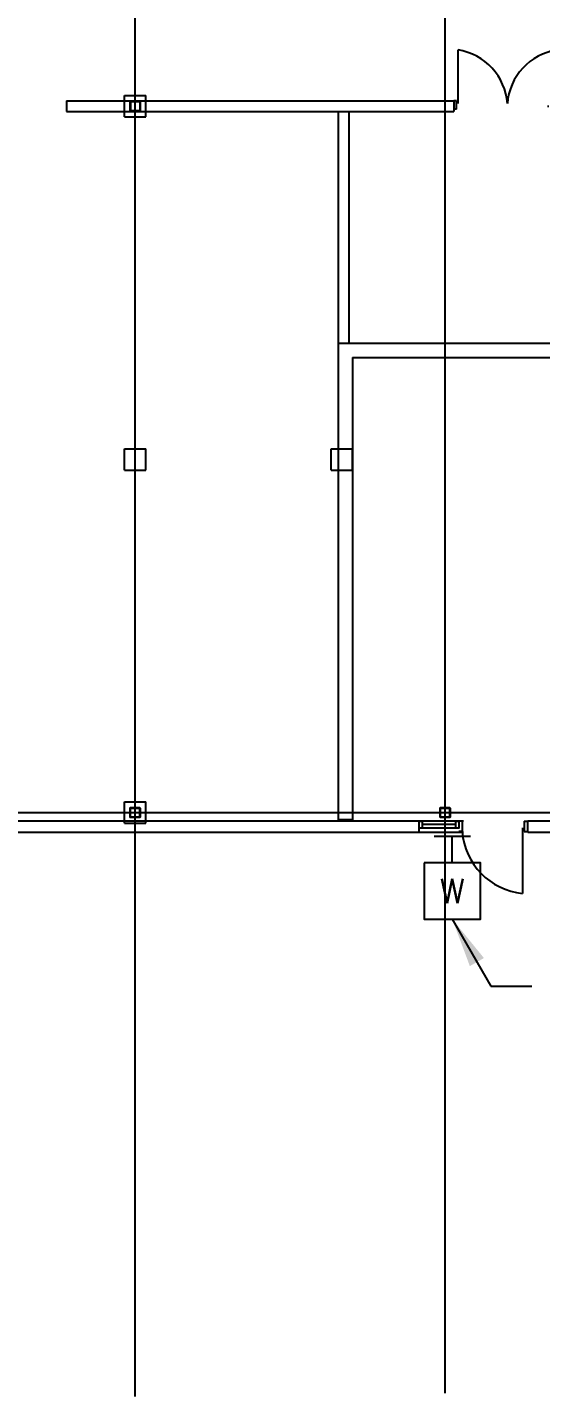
# Model space of a CAD drawing. Header units: millimetres. Extents: x 626570 to 643256, y 6233 to 11343.
# Drawn here: x 635661 to 636018, y 6628 to 7581 of the extents above; entities that cross this region are included whole.
import ezdxf
from ezdxf.enums import TextEntityAlignment as Align

# ---------------------------------------------------------------- set-up
doc = ezdxf.new("R2010")
doc.units = ezdxf.units.MM
doc.header["$LTSCALE"] = 4000
doc.header["$MEASUREMENT"] = 0
doc.linetypes.add('DASHDOT', pattern=[1, 0.5, -0.25, 0, -0.25])
doc.layers.get('0').update_dxf_attribs({"linetype": 'CONTINUOUS'})
for name, color, linetype in [('2012-201_DOOR', 4, 'CONTINUOUS'), ('2012-201_FRAME', 4, 'CONTINUOUS'), ('2012-201_HATCH-BATT', 4, 'CONTINUOUS'), ('2012-201_WALL-CONCRETE', 7, 'CONTINUOUS'), ('2012-201_WALL-FLEXWALL', 7, 'CONTINUOUS'), ('DOOR-THRESHOLD-42', 4, 'CONTINUOUS'), ('FRAME-THRESHOLD', 4, 'CONTINUOUS'), ('LTG', 6, 'CONTINUOUS'), ('MASTERFOUNDATION_1', 4, 'DASHDOT'), ('MASTERFOUNDATION_25', 7, 'CONTINUOUS')]:
    doc.layers.add(name, color=color, linetype=linetype)
doc.styles.get("Standard").update_dxf_attribs({"font": 'simplex.shx'})
doc.dimstyles.get("Standard").update_dxf_attribs({"dimtxt": 0.18, "dimasz": 0.18, "dimexe": 0.18, "dimexo": 0.0625, "dimgap": 0.09, "dimtad": 0, "dimtih": 1, "dimtoh": 1, "dimdec": 4, "dimzin": 0, "dimdsep": 46, "dimtxsty": 'Standard', "dimcen": 0.09, "dimadec": 0, "dimazin": 0, "dimtfac": 1, "dimtdec": 4, "dimtofl": 0, "dimtmove": 0, "dimatfit": 3, "dimfxl": 1, "dimtolj": 1, "dimtzin": 0, "dimarcsym": 0})

# ---------------------------------------------------------------- blocks, each defined once
blk = doc.blocks.new('WD')
for p, q in [((322, 0), (-322, 0)), ((0, -465), (0, 0))]:
    blk.add_line(p, q)
blk.add_lwpolyline([(-500, -465), (-500, -1465), (500, -1465), (500, -465)], close=True)
blk.add_text('W', height=430).set_placement((0, -965), align=Align.MIDDLE)

msp = doc.modelspace()

# ---------------------------------------------------------------- linework, layer by layer
at = {"layer": '2012-201_DOOR', "linetype": 'Continuous'}
for p, q in [((635960.9, 7528.31), (635960.9, 7565.71)), ((635959.9, 7530.28), (635957.93, 7530.28)), ((635959.9, 7524.37), (635959.9, 7530.28)), ((635959.9, 7524.37), (635957.93, 7524.37)), ((635963.86, 7028.5), (635961.46, 7028.5)), ((635963.86, 7021.29), (635961.46, 7021.29)), ((635963.86, 7028.5), (635963.86, 7021.29)), ((636005.89, 7023.69), (636005.89, 6978.06)), ((636007.09, 7028.5), (636009.49, 7028.5)), ((636007.09, 7028.5), (636007.09, 7021.29)), ((636007.09, 7021.29), (636009.49, 7021.29))]:
    msp.add_line(p, q, dxfattribs=at)
at = {"layer": '2012-201_FRAME', "linetype": 'Continuous', "flags": 128}
for points in [[(635933.9, 7028.5), (635935.87, 7028.5), (635935.87, 7023.58), (635933.9, 7023.58), (635933.9, 7028.5)], [(635959.49, 7028.5), (635961.46, 7028.5), (635961.46, 7023.58), (635959.49, 7023.58), (635959.49, 7028.5)]]:
    msp.add_lwpolyline(points, close=True, dxfattribs=at)
at = {"layer": '2012-201_HATCH-BATT', "linetype": 'Continuous'}
msp.add_line((635959.49, 7026.04), (635935.87, 7026.04), dxfattribs=at)
at = {"layer": '2012-201_WALL-CONCRETE', "linetype": 'Continuous'}
for p, q in [((635687.92, 7530.35), (635957.93, 7530.35)), ((635687.92, 7530.35), (635687.92, 7522.87)), ((635728.47, 7519.17), (635728.47, 7534.05)), ((635728.47, 7534.05), (635743.35, 7534.05)), ((635743.35, 7519.17), (635743.35, 7534.05)), ((635957.93, 7530.35), (635957.93, 7522.87)), ((635687.92, 7522.87), (635957.93, 7522.87)), ((635728.47, 7519.17), (635743.35, 7519.17)), ((635877.35, 7522.87), (635877.35, 7029.48)), ((635884.83, 7522.87), (635884.83, 7361.49)), ((635877.35, 7361.49), (636113.33, 7361.49)), ((635887.35, 7351.49), (635887.35, 7029.48)), ((635887.35, 7351.49), (636103.33, 7351.49)), ((635728.47, 7273.07), (635728.47, 7287.95)), ((635728.47, 7287.95), (635743.35, 7287.95)), ((635743.35, 7273.07), (635743.35, 7287.95)), ((635872.49, 7273.07), (635872.49, 7287.95)), ((635872.49, 7287.95), (635887.36, 7287.95)), ((635887.36, 7273.07), (635887.36, 7287.95)), ((635728.47, 7273.07), (635743.35, 7273.07)), ((635872.49, 7273.07), (635887.36, 7273.07)), ((635728.47, 7026.97), (635728.47, 7041.84)), ((635728.47, 7041.84), (635743.35, 7041.84)), ((635743.35, 7026.97), (635743.35, 7041.84)), ((635728.47, 7026.97), (635743.35, 7026.97)), ((635887.35, 7029.48), (635877.35, 7029.48))]:
    msp.add_line(p, q, dxfattribs=at)
at = {"layer": '2012-201_WALL-FLEXWALL', "linetype": 'Continuous'}
for p, q in [((635964.73, 7028.5), (634387.45, 7028.5)), ((635933.9, 7020.62), (635933.9, 7028.5)), ((636145.87, 7028.5), (636009.49, 7028.5)), ((636009.49, 7020.62), (636009.49, 7028.5)), ((635964.73, 7020.62), (634387.45, 7020.62)), ((636145.87, 7020.62), (636009.49, 7020.62))]:
    msp.add_line(p, q, dxfattribs=at)
at = {"layer": 'DOOR-THRESHOLD-42', "linetype": 'Continuous'}
for centre, radius, start, end in [((635954.62, 7525.37), 40.83, 4.129, 81.149), ((636036.08, 7525.35), 40.85, 98.844, 175.847), ((636010.62, 7024.71), 46.89, 184.181, 264.205)]:
    msp.add_arc(centre, radius, start, end, dxfattribs=at)
at = {"layer": 'FRAME-THRESHOLD', "linetype": 'Continuous'}
for p, q in [((635959.49, 7028.5), (635935.87, 7028.5)), ((635959.49, 7023.58), (635935.87, 7023.58))]:
    msp.add_line(p, q, dxfattribs=at)
at = {"layer": 'MASTERFOUNDATION_1', "linetype": 'DASHDOT'}
for p, q in [((635735.91, 6627.53), (635735.91, 11123.23)), ((635951.89, 6630.03), (635951.89, 7701.23)), ((643023.86, 7526.61), (626795.24, 7526.61)), ((643023.86, 7526.61), (626795.24, 7526.61)), ((626794.05, 7034.4), (643036.08, 7034.4))]:
    msp.add_line(p, q, dxfattribs=at)
at = {"layer": 'MASTERFOUNDATION_25', "linetype": 'Continuous', "flags": 128}
for points in [[(635733.03, 7530.11), (635738.79, 7530.11), (635738.81, 7530.11), (635738.83, 7530.11), (635738.85, 7530.1), (635738.88, 7530.1), (635738.9, 7530.1), (635738.92, 7530.09), (635738.94, 7530.09), (635738.96, 7530.08), (635738.98, 7530.08), (635739, 7530.07), (635739.02, 7530.06), (635739.04, 7530.05), (635739.06, 7530.05), (635739.08, 7530.04), (635739.1, 7530.02), (635739.12, 7530.01), (635739.14, 7530), (635739.15, 7529.99), (635739.17, 7529.98), (635739.19, 7529.96), (635739.2, 7529.95), (635739.22, 7529.93), (635739.24, 7529.92), (635739.25, 7529.9), (635739.26, 7529.89), (635739.28, 7529.87), (635739.29, 7529.85), (635739.3, 7529.83), (635739.32, 7529.82), (635739.33, 7529.8), (635739.34, 7529.78), (635739.35, 7529.76), (635739.36, 7529.74), (635739.36, 7529.72), (635739.37, 7529.7), (635739.38, 7529.68), (635739.39, 7529.66), (635739.39, 7529.64), (635739.4, 7529.62), (635739.4, 7529.59), (635739.4, 7529.57), (635739.41, 7529.55), (635739.41, 7529.53), (635739.41, 7529.51), (635739.41, 7529.49), (635739.41, 7523.73), (635739.41, 7523.71), (635739.41, 7523.69), (635739.41, 7523.66), (635739.4, 7523.64), (635739.4, 7523.62), (635739.4, 7523.6), (635739.39, 7523.58), (635739.39, 7523.56), (635739.38, 7523.54), (635739.37, 7523.52), (635739.36, 7523.5), (635739.36, 7523.48), (635739.35, 7523.46), (635739.34, 7523.44), (635739.33, 7523.42), (635739.32, 7523.4), (635739.3, 7523.38), (635739.29, 7523.36), (635739.28, 7523.35), (635739.26, 7523.33), (635739.25, 7523.31), (635739.24, 7523.3), (635739.22, 7523.28), (635739.2, 7523.27), (635739.19, 7523.25), (635739.17, 7523.24), (635739.15, 7523.23), (635739.14, 7523.21), (635739.12, 7523.2), (635739.1, 7523.19), (635739.08, 7523.18), (635739.06, 7523.17), (635739.04, 7523.16), (635739.02, 7523.15), (635739, 7523.15), (635738.98, 7523.14), (635738.96, 7523.13), (635738.94, 7523.13), (635738.92, 7523.12), (635738.9, 7523.12), (635738.88, 7523.11), (635738.85, 7523.11), (635738.83, 7523.11), (635738.81, 7523.11), (635738.79, 7523.11), (635733.03, 7523.11), (635733.01, 7523.11), (635732.99, 7523.11), (635732.97, 7523.11), (635732.95, 7523.11), (635732.92, 7523.12), (635732.9, 7523.12), (635732.88, 7523.13), (635732.86, 7523.13), (635732.84, 7523.14), (635732.82, 7523.15), (635732.8, 7523.15), (635732.78, 7523.16), (635732.76, 7523.17), (635732.74, 7523.18), (635732.72, 7523.19), (635732.7, 7523.2), (635732.68, 7523.21), (635732.67, 7523.23), (635732.65, 7523.24), (635732.63, 7523.25), (635732.62, 7523.27), (635732.6, 7523.28), (635732.58, 7523.3), (635732.57, 7523.31), (635732.56, 7523.33), (635732.54, 7523.35), (635732.53, 7523.36), (635732.52, 7523.38), (635732.5, 7523.4), (635732.49, 7523.42), (635732.48, 7523.44), (635732.47, 7523.46), (635732.46, 7523.48), (635732.46, 7523.5), (635732.45, 7523.52), (635732.44, 7523.54), (635732.43, 7523.56), (635732.43, 7523.58), (635732.42, 7523.6), (635732.42, 7523.62), (635732.42, 7523.64), (635732.41, 7523.66), (635732.41, 7523.69), (635732.41, 7523.71), (635732.41, 7523.73), (635732.41, 7529.49), (635732.41, 7529.51), (635732.41, 7529.53), (635732.41, 7529.55), (635732.42, 7529.57), (635732.42, 7529.59), (635732.42, 7529.62), (635732.43, 7529.64), (635732.43, 7529.66), (635732.44, 7529.68), (635732.45, 7529.7), (635732.46, 7529.72), (635732.46, 7529.74), (635732.47, 7529.76), (635732.48, 7529.78), (635732.49, 7529.8), (635732.5, 7529.82), (635732.52, 7529.83), (635732.53, 7529.85), (635732.54, 7529.87), (635732.56, 7529.89), (635732.57, 7529.9), (635732.58, 7529.92), (635732.6, 7529.93), (635732.62, 7529.95), (635732.63, 7529.96), (635732.65, 7529.98), (635732.67, 7529.99), (635732.68, 7530), (635732.7, 7530.01), (635732.72, 7530.02), (635732.74, 7530.04), (635732.76, 7530.05), (635732.78, 7530.05), (635732.8, 7530.06), (635732.82, 7530.07), (635732.84, 7530.08), (635732.86, 7530.08), (635732.88, 7530.09), (635732.9, 7530.09), (635732.92, 7530.1), (635732.95, 7530.1), (635732.97, 7530.1), (635732.99, 7530.11), (635733.01, 7530.11), (635733.03, 7530.11)], [(635733.03, 7529.8), (635738.79, 7529.8), (635738.8, 7529.8), (635738.81, 7529.79), (635738.82, 7529.79), (635738.83, 7529.79), (635738.84, 7529.79), (635738.85, 7529.79), (635738.86, 7529.79), (635738.87, 7529.78), (635738.88, 7529.78), (635738.89, 7529.78), (635738.9, 7529.77), (635738.91, 7529.77), (635738.92, 7529.76), (635738.93, 7529.76), (635738.94, 7529.75), (635738.95, 7529.75), (635738.96, 7529.74), (635738.97, 7529.74), (635738.98, 7529.73), (635738.99, 7529.72), (635739, 7529.72), (635739, 7529.71), (635739.01, 7529.7), (635739.02, 7529.69), (635739.02, 7529.68), (635739.03, 7529.68), (635739.04, 7529.67), (635739.04, 7529.66), (635739.05, 7529.65), (635739.06, 7529.64), (635739.06, 7529.63), (635739.07, 7529.62), (635739.07, 7529.61), (635739.07, 7529.6), (635739.08, 7529.59), (635739.08, 7529.58), (635739.09, 7529.57), (635739.09, 7529.56), (635739.09, 7529.55), (635739.09, 7529.54), (635739.09, 7529.53), (635739.1, 7529.52), (635739.1, 7529.51), (635739.1, 7529.5), (635739.1, 7529.49), (635739.1, 7523.73), (635739.1, 7523.72), (635739.1, 7523.71), (635739.1, 7523.7), (635739.09, 7523.69), (635739.09, 7523.68), (635739.09, 7523.67), (635739.09, 7523.66), (635739.09, 7523.64), (635739.08, 7523.63), (635739.08, 7523.62), (635739.07, 7523.61), (635739.07, 7523.6), (635739.07, 7523.59), (635739.06, 7523.58), (635739.06, 7523.58), (635739.05, 7523.57), (635739.04, 7523.56), (635739.04, 7523.55), (635739.03, 7523.54), (635739.02, 7523.53), (635739.02, 7523.52), (635739.01, 7523.52), (635739, 7523.51), (635739, 7523.5), (635738.99, 7523.49), (635738.98, 7523.49), (635738.97, 7523.48), (635738.96, 7523.47), (635738.95, 7523.47), (635738.94, 7523.46), (635738.93, 7523.46), (635738.92, 7523.45), (635738.91, 7523.45), (635738.9, 7523.44), (635738.89, 7523.44), (635738.88, 7523.44), (635738.87, 7523.43), (635738.86, 7523.43), (635738.85, 7523.43), (635738.84, 7523.43), (635738.83, 7523.42), (635738.82, 7523.42), (635738.81, 7523.42), (635738.8, 7523.42), (635738.79, 7523.42), (635733.03, 7523.42), (635733.02, 7523.42), (635733.01, 7523.42), (635733, 7523.42), (635732.99, 7523.42), (635732.98, 7523.43), (635732.97, 7523.43), (635732.96, 7523.43), (635732.95, 7523.43), (635732.94, 7523.44), (635732.93, 7523.44), (635732.92, 7523.44), (635732.91, 7523.45), (635732.9, 7523.45), (635732.89, 7523.46), (635732.88, 7523.46), (635732.87, 7523.47), (635732.86, 7523.47), (635732.85, 7523.48), (635732.84, 7523.49), (635732.83, 7523.49), (635732.83, 7523.5), (635732.82, 7523.51), (635732.81, 7523.52), (635732.8, 7523.52), (635732.8, 7523.53), (635732.79, 7523.54), (635732.78, 7523.55), (635732.78, 7523.56), (635732.77, 7523.57), (635732.76, 7523.58), (635732.76, 7523.58), (635732.75, 7523.59), (635732.75, 7523.6), (635732.75, 7523.61), (635732.74, 7523.62), (635732.74, 7523.63), (635732.74, 7523.64), (635732.73, 7523.66), (635732.73, 7523.67), (635732.73, 7523.68), (635732.73, 7523.69), (635732.72, 7523.7), (635732.72, 7523.71), (635732.72, 7523.72), (635732.72, 7523.73), (635732.72, 7529.49), (635732.72, 7529.5), (635732.72, 7529.51), (635732.72, 7529.52), (635732.73, 7529.53), (635732.73, 7529.54), (635732.73, 7529.55), (635732.73, 7529.56), (635732.74, 7529.57), (635732.74, 7529.58), (635732.74, 7529.59), (635732.75, 7529.6), (635732.75, 7529.61), (635732.75, 7529.62), (635732.76, 7529.63), (635732.76, 7529.64), (635732.77, 7529.65), (635732.78, 7529.66), (635732.78, 7529.67), (635732.79, 7529.68), (635732.8, 7529.68), (635732.8, 7529.69), (635732.81, 7529.7), (635732.82, 7529.71), (635732.83, 7529.72), (635732.83, 7529.72), (635732.84, 7529.73), (635732.85, 7529.74), (635732.86, 7529.74), (635732.87, 7529.75), (635732.88, 7529.75), (635732.89, 7529.76), (635732.9, 7529.76), (635732.91, 7529.77), (635732.92, 7529.77), (635732.93, 7529.78), (635732.94, 7529.78), (635732.95, 7529.78), (635732.96, 7529.79), (635732.97, 7529.79), (635732.98, 7529.79), (635732.99, 7529.79), (635733, 7529.79), (635733.01, 7529.79), (635733.02, 7529.8), (635733.03, 7529.8)], [(635732.87, 7037.9), (635738.63, 7037.9), (635738.65, 7037.9), (635738.67, 7037.9), (635738.7, 7037.9), (635738.72, 7037.9), (635738.74, 7037.89), (635738.76, 7037.89), (635738.78, 7037.89), (635738.8, 7037.88), (635738.82, 7037.87), (635738.84, 7037.87), (635738.86, 7037.86), (635738.88, 7037.85), (635738.9, 7037.84), (635738.92, 7037.83), (635738.94, 7037.82), (635738.96, 7037.81), (635738.98, 7037.8), (635739, 7037.78), (635739.01, 7037.77), (635739.03, 7037.76), (635739.05, 7037.74), (635739.06, 7037.73), (635739.08, 7037.71), (635739.09, 7037.7), (635739.11, 7037.68), (635739.12, 7037.66), (635739.13, 7037.65), (635739.15, 7037.63), (635739.16, 7037.61), (635739.17, 7037.59), (635739.18, 7037.57), (635739.19, 7037.55), (635739.2, 7037.53), (635739.21, 7037.51), (635739.22, 7037.49), (635739.22, 7037.47), (635739.23, 7037.45), (635739.23, 7037.43), (635739.24, 7037.41), (635739.24, 7037.39), (635739.25, 7037.37), (635739.25, 7037.35), (635739.25, 7037.33), (635739.25, 7037.3), (635739.25, 7037.28), (635739.25, 7031.53), (635739.25, 7031.5), (635739.25, 7031.48), (635739.25, 7031.46), (635739.25, 7031.44), (635739.24, 7031.42), (635739.24, 7031.4), (635739.23, 7031.37), (635739.23, 7031.35), (635739.22, 7031.33), (635739.22, 7031.31), (635739.21, 7031.29), (635739.2, 7031.27), (635739.19, 7031.25), (635739.18, 7031.23), (635739.17, 7031.21), (635739.16, 7031.2), (635739.15, 7031.18), (635739.13, 7031.16), (635739.12, 7031.14), (635739.11, 7031.13), (635739.09, 7031.11), (635739.08, 7031.09), (635739.06, 7031.08), (635739.05, 7031.06), (635739.03, 7031.05), (635739.01, 7031.04), (635739, 7031.02), (635738.98, 7031.01), (635738.96, 7031), (635738.94, 7030.99), (635738.92, 7030.98), (635738.9, 7030.97), (635738.88, 7030.96), (635738.86, 7030.95), (635738.84, 7030.94), (635738.82, 7030.93), (635738.8, 7030.93), (635738.78, 7030.92), (635738.76, 7030.92), (635738.74, 7030.91), (635738.72, 7030.91), (635738.7, 7030.91), (635738.67, 7030.9), (635738.65, 7030.9), (635738.63, 7030.9), (635732.87, 7030.9), (635732.85, 7030.9), (635732.83, 7030.9), (635732.81, 7030.91), (635732.79, 7030.91), (635732.77, 7030.91), (635732.74, 7030.92), (635732.72, 7030.92), (635732.7, 7030.93), (635732.68, 7030.93), (635732.66, 7030.94), (635732.64, 7030.95), (635732.62, 7030.96), (635732.6, 7030.97), (635732.58, 7030.98), (635732.56, 7030.99), (635732.54, 7031), (635732.53, 7031.01), (635732.51, 7031.02), (635732.49, 7031.04), (635732.47, 7031.05), (635732.46, 7031.06), (635732.44, 7031.08), (635732.43, 7031.09), (635732.41, 7031.11), (635732.4, 7031.13), (635732.38, 7031.14), (635732.37, 7031.16), (635732.36, 7031.18), (635732.35, 7031.2), (635732.34, 7031.21), (635732.33, 7031.23), (635732.32, 7031.25), (635732.31, 7031.27), (635732.3, 7031.29), (635732.29, 7031.31), (635732.28, 7031.33), (635732.28, 7031.35), (635732.27, 7031.37), (635732.27, 7031.4), (635732.26, 7031.42), (635732.26, 7031.44), (635732.26, 7031.46), (635732.25, 7031.48), (635732.25, 7031.5), (635732.25, 7031.53), (635732.25, 7037.28), (635732.25, 7037.3), (635732.25, 7037.33), (635732.26, 7037.35), (635732.26, 7037.37), (635732.26, 7037.39), (635732.27, 7037.41), (635732.27, 7037.43), (635732.28, 7037.45), (635732.28, 7037.47), (635732.29, 7037.49), (635732.3, 7037.51), (635732.31, 7037.53), (635732.32, 7037.55), (635732.33, 7037.57), (635732.34, 7037.59), (635732.35, 7037.61), (635732.36, 7037.63), (635732.37, 7037.65), (635732.38, 7037.66), (635732.4, 7037.68), (635732.41, 7037.7), (635732.43, 7037.71), (635732.44, 7037.73), (635732.46, 7037.74), (635732.47, 7037.76), (635732.49, 7037.77), (635732.51, 7037.78), (635732.53, 7037.8), (635732.54, 7037.81), (635732.56, 7037.82), (635732.58, 7037.83), (635732.6, 7037.84), (635732.62, 7037.85), (635732.64, 7037.86), (635732.66, 7037.87), (635732.68, 7037.87), (635732.7, 7037.88), (635732.72, 7037.89), (635732.74, 7037.89), (635732.77, 7037.89), (635732.79, 7037.9), (635732.81, 7037.9), (635732.83, 7037.9), (635732.85, 7037.9), (635732.87, 7037.9)], [(635732.87, 7037.59), (635738.63, 7037.59), (635738.64, 7037.59), (635738.65, 7037.59), (635738.66, 7037.59), (635738.67, 7037.59), (635738.68, 7037.59), (635738.7, 7037.58), (635738.71, 7037.58), (635738.72, 7037.58), (635738.73, 7037.58), (635738.74, 7037.57), (635738.75, 7037.57), (635738.76, 7037.56), (635738.77, 7037.56), (635738.78, 7037.55), (635738.79, 7037.55), (635738.79, 7037.54), (635738.8, 7037.54), (635738.81, 7037.53), (635738.82, 7037.53), (635738.83, 7037.52), (635738.84, 7037.51), (635738.85, 7037.5), (635738.85, 7037.5), (635738.86, 7037.49), (635738.87, 7037.48), (635738.87, 7037.47), (635738.88, 7037.46), (635738.89, 7037.45), (635738.89, 7037.45), (635738.9, 7037.44), (635738.9, 7037.43), (635738.91, 7037.42), (635738.91, 7037.41), (635738.92, 7037.4), (635738.92, 7037.39), (635738.92, 7037.38), (635738.93, 7037.37), (635738.93, 7037.36), (635738.93, 7037.35), (635738.93, 7037.34), (635738.94, 7037.32), (635738.94, 7037.31), (635738.94, 7037.3), (635738.94, 7037.29), (635738.94, 7037.28), (635738.94, 7031.53), (635738.94, 7031.51), (635738.94, 7031.5), (635738.94, 7031.49), (635738.94, 7031.48), (635738.93, 7031.47), (635738.93, 7031.46), (635738.93, 7031.45), (635738.93, 7031.44), (635738.92, 7031.43), (635738.92, 7031.42), (635738.92, 7031.41), (635738.91, 7031.4), (635738.91, 7031.39), (635738.9, 7031.38), (635738.9, 7031.37), (635738.89, 7031.36), (635738.89, 7031.35), (635738.88, 7031.34), (635738.87, 7031.34), (635738.87, 7031.33), (635738.86, 7031.32), (635738.85, 7031.31), (635738.85, 7031.3), (635738.84, 7031.3), (635738.83, 7031.29), (635738.82, 7031.28), (635738.81, 7031.28), (635738.8, 7031.27), (635738.79, 7031.26), (635738.79, 7031.26), (635738.78, 7031.25), (635738.77, 7031.25), (635738.76, 7031.24), (635738.75, 7031.24), (635738.74, 7031.24), (635738.73, 7031.23), (635738.72, 7031.23), (635738.71, 7031.23), (635738.7, 7031.22), (635738.68, 7031.22), (635738.67, 7031.22), (635738.66, 7031.22), (635738.65, 7031.22), (635738.64, 7031.22), (635738.63, 7031.22), (635732.87, 7031.22), (635732.86, 7031.22), (635732.85, 7031.22), (635732.84, 7031.22), (635732.83, 7031.22), (635732.82, 7031.22), (635732.81, 7031.22), (635732.8, 7031.23), (635732.79, 7031.23), (635732.78, 7031.23), (635732.77, 7031.24), (635732.76, 7031.24), (635732.75, 7031.24), (635732.74, 7031.25), (635732.73, 7031.25), (635732.72, 7031.26), (635732.71, 7031.26), (635732.7, 7031.27), (635732.69, 7031.28), (635732.68, 7031.28), (635732.68, 7031.29), (635732.67, 7031.3), (635732.66, 7031.3), (635732.65, 7031.31), (635732.64, 7031.32), (635732.64, 7031.33), (635732.63, 7031.34), (635732.62, 7031.34), (635732.62, 7031.35), (635732.61, 7031.36), (635732.61, 7031.37), (635732.6, 7031.38), (635732.6, 7031.39), (635732.59, 7031.4), (635732.59, 7031.41), (635732.58, 7031.42), (635732.58, 7031.43), (635732.58, 7031.44), (635732.57, 7031.45), (635732.57, 7031.46), (635732.57, 7031.47), (635732.57, 7031.48), (635732.57, 7031.49), (635732.57, 7031.5), (635732.57, 7031.51), (635732.57, 7031.53), (635732.57, 7037.28), (635732.57, 7037.29), (635732.57, 7037.3), (635732.57, 7037.31), (635732.57, 7037.32), (635732.57, 7037.34), (635732.57, 7037.35), (635732.57, 7037.36), (635732.58, 7037.37), (635732.58, 7037.38), (635732.58, 7037.39), (635732.59, 7037.4), (635732.59, 7037.41), (635732.6, 7037.42), (635732.6, 7037.43), (635732.61, 7037.44), (635732.61, 7037.45), (635732.62, 7037.45), (635732.62, 7037.46), (635732.63, 7037.47), (635732.64, 7037.48), (635732.64, 7037.49), (635732.65, 7037.5), (635732.66, 7037.5), (635732.67, 7037.51), (635732.68, 7037.52), (635732.68, 7037.53), (635732.69, 7037.53), (635732.7, 7037.54), (635732.71, 7037.54), (635732.72, 7037.55), (635732.73, 7037.55), (635732.74, 7037.56), (635732.75, 7037.56), (635732.76, 7037.57), (635732.77, 7037.57), (635732.78, 7037.58), (635732.79, 7037.58), (635732.8, 7037.58), (635732.81, 7037.58), (635732.82, 7037.59), (635732.83, 7037.59), (635732.84, 7037.59), (635732.85, 7037.59), (635732.86, 7037.59), (635732.87, 7037.59)], [(635949.02, 7037.9), (635954.77, 7037.9), (635954.79, 7037.9), (635954.82, 7037.9), (635954.84, 7037.9), (635954.86, 7037.9), (635954.88, 7037.89), (635954.9, 7037.89), (635954.92, 7037.89), (635954.94, 7037.88), (635954.96, 7037.87), (635954.99, 7037.87), (635955.01, 7037.86), (635955.03, 7037.85), (635955.05, 7037.84), (635955.06, 7037.83), (635955.08, 7037.82), (635955.1, 7037.81), (635955.12, 7037.8), (635955.14, 7037.78), (635955.16, 7037.77), (635955.17, 7037.76), (635955.19, 7037.74), (635955.2, 7037.73), (635955.22, 7037.71), (635955.23, 7037.7), (635955.25, 7037.68), (635955.26, 7037.66), (635955.28, 7037.65), (635955.29, 7037.63), (635955.3, 7037.61), (635955.31, 7037.59), (635955.32, 7037.57), (635955.33, 7037.55), (635955.34, 7037.53), (635955.35, 7037.51), (635955.36, 7037.49), (635955.36, 7037.47), (635955.37, 7037.45), (635955.38, 7037.43), (635955.38, 7037.41), (635955.38, 7037.39), (635955.39, 7037.37), (635955.39, 7037.35), (635955.39, 7037.33), (635955.39, 7037.3), (635955.39, 7037.28), (635955.39, 7031.53), (635955.39, 7031.5), (635955.39, 7031.48), (635955.39, 7031.46), (635955.39, 7031.44), (635955.38, 7031.42), (635955.38, 7031.4), (635955.38, 7031.37), (635955.37, 7031.35), (635955.36, 7031.33), (635955.36, 7031.31), (635955.35, 7031.29), (635955.34, 7031.27), (635955.33, 7031.25), (635955.32, 7031.23), (635955.31, 7031.21), (635955.3, 7031.2), (635955.29, 7031.18), (635955.28, 7031.16), (635955.26, 7031.14), (635955.25, 7031.13), (635955.23, 7031.11), (635955.22, 7031.09), (635955.2, 7031.08), (635955.19, 7031.06), (635955.17, 7031.05), (635955.16, 7031.04), (635955.14, 7031.02), (635955.12, 7031.01), (635955.1, 7031), (635955.08, 7030.99), (635955.06, 7030.98), (635955.05, 7030.97), (635955.03, 7030.96), (635955.01, 7030.95), (635954.99, 7030.94), (635954.96, 7030.93), (635954.94, 7030.93), (635954.92, 7030.92), (635954.9, 7030.92), (635954.88, 7030.91), (635954.86, 7030.91), (635954.84, 7030.91), (635954.82, 7030.9), (635954.79, 7030.9), (635954.77, 7030.9), (635949.02, 7030.9), (635948.99, 7030.9), (635948.97, 7030.9), (635948.95, 7030.91), (635948.93, 7030.91), (635948.91, 7030.91), (635948.89, 7030.92), (635948.87, 7030.92), (635948.84, 7030.93), (635948.82, 7030.93), (635948.8, 7030.94), (635948.78, 7030.95), (635948.76, 7030.96), (635948.74, 7030.97), (635948.72, 7030.98), (635948.71, 7030.99), (635948.69, 7031), (635948.67, 7031.01), (635948.65, 7031.02), (635948.63, 7031.04), (635948.62, 7031.05), (635948.6, 7031.06), (635948.58, 7031.08), (635948.57, 7031.09), (635948.55, 7031.11), (635948.54, 7031.13), (635948.53, 7031.14), (635948.51, 7031.16), (635948.5, 7031.18), (635948.49, 7031.2), (635948.48, 7031.21), (635948.47, 7031.23), (635948.46, 7031.25), (635948.45, 7031.27), (635948.44, 7031.29), (635948.43, 7031.31), (635948.42, 7031.33), (635948.42, 7031.35), (635948.41, 7031.37), (635948.41, 7031.4), (635948.4, 7031.42), (635948.4, 7031.44), (635948.4, 7031.46), (635948.4, 7031.48), (635948.39, 7031.5), (635948.39, 7031.53), (635948.39, 7037.28), (635948.39, 7037.3), (635948.4, 7037.33), (635948.4, 7037.35), (635948.4, 7037.37), (635948.4, 7037.39), (635948.41, 7037.41), (635948.41, 7037.43), (635948.42, 7037.45), (635948.42, 7037.47), (635948.43, 7037.49), (635948.44, 7037.51), (635948.45, 7037.53), (635948.46, 7037.55), (635948.47, 7037.57), (635948.48, 7037.59), (635948.49, 7037.61), (635948.5, 7037.63), (635948.51, 7037.65), (635948.53, 7037.66), (635948.54, 7037.68), (635948.55, 7037.7), (635948.57, 7037.71), (635948.58, 7037.73), (635948.6, 7037.74), (635948.62, 7037.76), (635948.63, 7037.77), (635948.65, 7037.78), (635948.67, 7037.8), (635948.69, 7037.81), (635948.71, 7037.82), (635948.72, 7037.83), (635948.74, 7037.84), (635948.76, 7037.85), (635948.78, 7037.86), (635948.8, 7037.87), (635948.82, 7037.87), (635948.84, 7037.88), (635948.87, 7037.89), (635948.89, 7037.89), (635948.91, 7037.89), (635948.93, 7037.9), (635948.95, 7037.9), (635948.97, 7037.9), (635948.99, 7037.9), (635949.02, 7037.9)], [(635949.02, 7037.59), (635954.77, 7037.59), (635954.78, 7037.59), (635954.79, 7037.59), (635954.81, 7037.59), (635954.82, 7037.59), (635954.83, 7037.59), (635954.84, 7037.58), (635954.85, 7037.58), (635954.86, 7037.58), (635954.87, 7037.58), (635954.88, 7037.57), (635954.89, 7037.57), (635954.9, 7037.56), (635954.91, 7037.56), (635954.92, 7037.55), (635954.93, 7037.55), (635954.94, 7037.54), (635954.95, 7037.54), (635954.95, 7037.53), (635954.96, 7037.53), (635954.97, 7037.52), (635954.98, 7037.51), (635954.99, 7037.5), (635954.99, 7037.5), (635955, 7037.49), (635955.01, 7037.48), (635955.02, 7037.47), (635955.02, 7037.46), (635955.03, 7037.45), (635955.03, 7037.45), (635955.04, 7037.44), (635955.05, 7037.43), (635955.05, 7037.42), (635955.05, 7037.41), (635955.06, 7037.4), (635955.06, 7037.39), (635955.07, 7037.38), (635955.07, 7037.37), (635955.07, 7037.36), (635955.07, 7037.35), (635955.08, 7037.34), (635955.08, 7037.32), (635955.08, 7037.31), (635955.08, 7037.3), (635955.08, 7037.29), (635955.08, 7037.28), (635955.08, 7031.53), (635955.08, 7031.51), (635955.08, 7031.5), (635955.08, 7031.49), (635955.08, 7031.48), (635955.08, 7031.47), (635955.07, 7031.46), (635955.07, 7031.45), (635955.07, 7031.44), (635955.07, 7031.43), (635955.06, 7031.42), (635955.06, 7031.41), (635955.05, 7031.4), (635955.05, 7031.39), (635955.05, 7031.38), (635955.04, 7031.37), (635955.03, 7031.36), (635955.03, 7031.35), (635955.02, 7031.34), (635955.02, 7031.34), (635955.01, 7031.33), (635955, 7031.32), (635954.99, 7031.31), (635954.99, 7031.3), (635954.98, 7031.3), (635954.97, 7031.29), (635954.96, 7031.28), (635954.95, 7031.28), (635954.95, 7031.27), (635954.94, 7031.26), (635954.93, 7031.26), (635954.92, 7031.25), (635954.91, 7031.25), (635954.9, 7031.24), (635954.89, 7031.24), (635954.88, 7031.24), (635954.87, 7031.23), (635954.86, 7031.23), (635954.85, 7031.23), (635954.84, 7031.22), (635954.83, 7031.22), (635954.82, 7031.22), (635954.81, 7031.22), (635954.79, 7031.22), (635954.78, 7031.22), (635954.77, 7031.22), (635949.02, 7031.22), (635949.01, 7031.22), (635948.99, 7031.22), (635948.98, 7031.22), (635948.97, 7031.22), (635948.96, 7031.22), (635948.95, 7031.22), (635948.94, 7031.23), (635948.93, 7031.23), (635948.92, 7031.23), (635948.91, 7031.24), (635948.9, 7031.24), (635948.89, 7031.24), (635948.88, 7031.25), (635948.87, 7031.25), (635948.86, 7031.26), (635948.85, 7031.26), (635948.84, 7031.27), (635948.83, 7031.28), (635948.83, 7031.28), (635948.82, 7031.29), (635948.81, 7031.3), (635948.8, 7031.3), (635948.79, 7031.31), (635948.79, 7031.32), (635948.78, 7031.33), (635948.77, 7031.34), (635948.77, 7031.34), (635948.76, 7031.35), (635948.75, 7031.36), (635948.75, 7031.37), (635948.74, 7031.38), (635948.74, 7031.39), (635948.73, 7031.4), (635948.73, 7031.41), (635948.73, 7031.42), (635948.72, 7031.43), (635948.72, 7031.44), (635948.72, 7031.45), (635948.71, 7031.46), (635948.71, 7031.47), (635948.71, 7031.48), (635948.71, 7031.49), (635948.71, 7031.5), (635948.71, 7031.51), (635948.71, 7031.53), (635948.71, 7037.28), (635948.71, 7037.29), (635948.71, 7037.3), (635948.71, 7037.31), (635948.71, 7037.32), (635948.71, 7037.34), (635948.71, 7037.35), (635948.72, 7037.36), (635948.72, 7037.37), (635948.72, 7037.38), (635948.73, 7037.39), (635948.73, 7037.4), (635948.73, 7037.41), (635948.74, 7037.42), (635948.74, 7037.43), (635948.75, 7037.44), (635948.75, 7037.45), (635948.76, 7037.45), (635948.77, 7037.46), (635948.77, 7037.47), (635948.78, 7037.48), (635948.79, 7037.49), (635948.79, 7037.5), (635948.8, 7037.5), (635948.81, 7037.51), (635948.82, 7037.52), (635948.83, 7037.53), (635948.83, 7037.53), (635948.84, 7037.54), (635948.85, 7037.54), (635948.86, 7037.55), (635948.87, 7037.55), (635948.88, 7037.56), (635948.89, 7037.56), (635948.9, 7037.57), (635948.91, 7037.57), (635948.92, 7037.58), (635948.93, 7037.58), (635948.94, 7037.58), (635948.95, 7037.58), (635948.96, 7037.59), (635948.97, 7037.59), (635948.98, 7037.59), (635948.99, 7037.59), (635949.01, 7037.59), (635949.02, 7037.59)]]:
    msp.add_lwpolyline(points, close=True, dxfattribs=at)

# ---------------------------------------------------------------- block references
at = {"layer": 'LTG', "xscale": 0.03937008, "yscale": 0.03937008, "zscale": 0.03937008}
msp.add_blockref('WD', (635956.94, 7017.79), dxfattribs=at)

# ---------------------------------------------------------------- leaders
at = {"layer": 'LTG'}
msp.add_leader([(635956.94, 6960.11), (635983.67, 6913.52), (636012.39, 6913.52)], dimstyle='Standard', override={"dimscale": 16, "dimtxt": 2.38125, "dimasz": 2.15, "dimexe": 4.572, "dimexo": 3.175, "dimgap": 1, "dimdec": 0, "dimlunit": 4, "dimcen": -4.572, "dimdle": 3.175, "dimtdec": 0}, dxfattribs=at)

doc.saveas('drawing.dxf')
